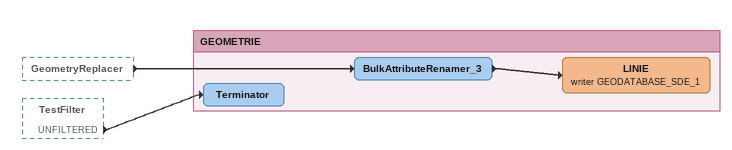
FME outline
GeometryReplacer [outside]
    -> BulkAttributeRenamer_3
TestFilter [outside]
    UNFILTERED -> Terminator

Bookmark: GEOMETRIE
BulkAttributeRenamer_3
    -> LINIE (writer GEODATABASE_SDE_1)
LINIE (writer GEODATABASE_SDE_1)
Terminator
